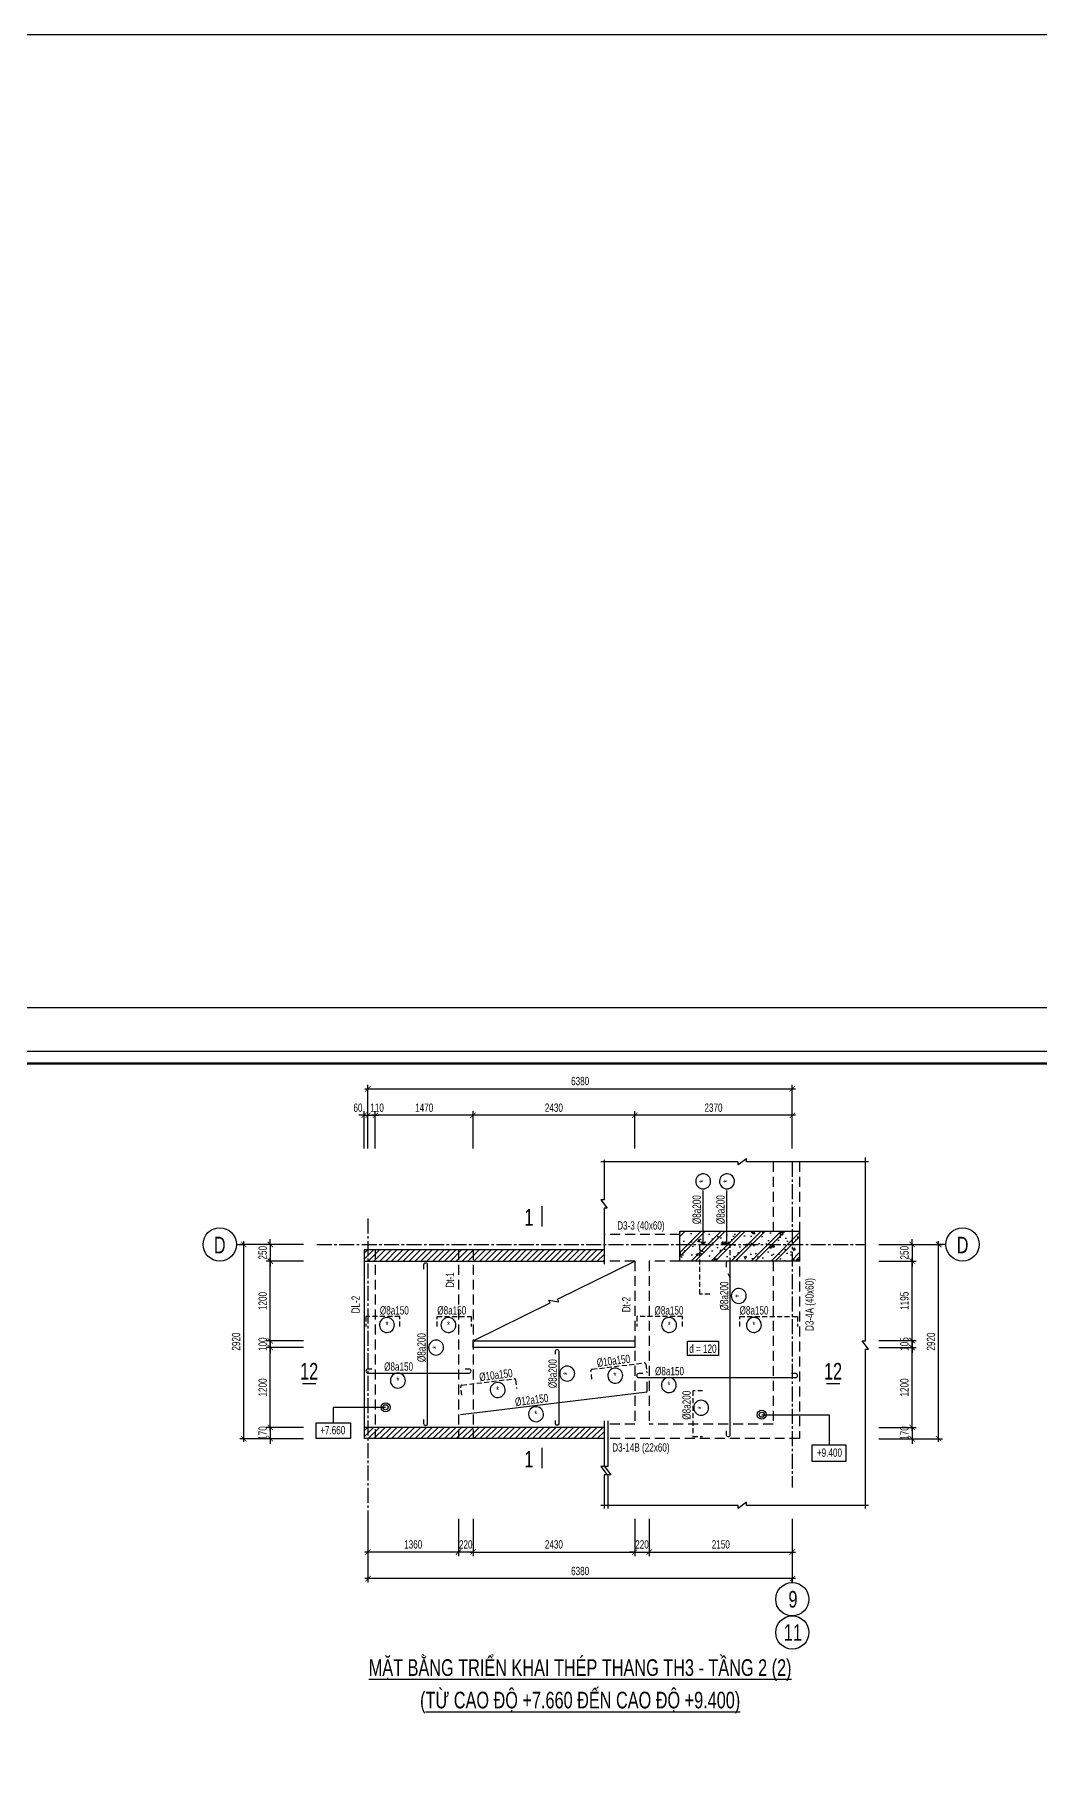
# Model space of a CAD drawing. Header units: millimetres. Extents: x -77370 to 109412, y -14880 to 214694.
# Drawn here: x 14327 to 29435, y 65554 to 91558 of the extents above; entities that cross this region are included whole.
import ezdxf
from ezdxf.enums import TextEntityAlignment as Align

# ---------------------------------------------------------------- set-up
doc = ezdxf.new("R2010")
doc.units = ezdxf.units.MM
doc.header["$LTSCALE"] = 300
doc.header["$MEASUREMENT"] = 0
doc.header["$PDMODE"] = 66
doc.linetypes.add('CENTER2', pattern=[1.125, 0.75, -0.125, 0.125, -0.125])
doc.linetypes.add('HIDDEN', pattern=[0.375, 0.25, -0.125])
doc.layers.get('0').update_dxf_attribs({"linetype": 'CONTINUOUS'})
doc.layers.get('DEFPOINTS').update_dxf_attribs({"linetype": 'CONTINUOUS'})
for name, color, linetype in [('CDC-KHUNGTEN', 7, 'CONTINUOUS'), ('CDC.01.AXIS', 160, 'CENTER2'), ('CDC.02.DIM', 1, 'CONTINUOUS'), ('CDC.03.BORDER', 3, 'CONTINUOUS'), ('CDC.04.HIDDEN', 8, 'HIDDEN'), ('CDC.06.TEXT', 2, 'CONTINUOUS'), ('CDC.09.COLUMN', 4, 'CONTINUOUS'), ('CDC.10.HATCH', 251, 'CONTINUOUS'), ('CDC.11.NOTE', 8, 'CONTINUOUS'), ('CDC.14.STEELNUM', 2, 'CONTINUOUS'), ('KCS_STEEL BOTTOM', 4, 'CONTINUOUS'), ('KCS_STEEL TOP', 4, 'HIDDEN'), ('TEXTCOL_SHAPE', 6, 'CONTINUOUS')]:
    doc.layers.add(name, color=color, linetype=linetype)
doc.styles.add('KCS_SMTEXT', font='arial.ttf', dxfattribs={"width": 0.7})
doc.styles.add('SMTEXT', font='arial.ttf', dxfattribs={"width": 0.7})
doc.dimstyles.new('KCS_DIM50', dxfattribs={"dimscale": 2, "dimtxt": 62.5, "dimasz": 40, "dimexe": 30, "dimexo": 0, "dimgap": 25, "dimtad": 1, "dimdec": 0, "dimzin": 13, "dimdsep": 46, "dimtxsty": 'KCS_SMTEXT', "dimblk": 'ARCHTICK', "dimcen": 0, "dimdle": 25, "dimclrd": 1, "dimclre": 1, "dimclrt": 2, "dimadec": 0, "dimazin": 0, "dimtfac": 1, "dimtdec": 0, "dimtix": 1, "dimtmove": 2, "dimatfit": 3, "dimfxl": 1, "dimtolj": 1, "dimtzin": 13, "dimarcsym": 0})

# ---------------------------------------------------------------- blocks, each defined once
blk = doc.blocks.new('_ArchTick')
at = {"color": 0, "linetype": 'ByBlock', "const_width": 0.15}
blk.add_lwpolyline([(-0.5, -0.5), (0.5, 0.5)], dxfattribs=at)
blk = doc.blocks.new('*D21')
at = {"layer": 'CDC.02.DIM', "color": 1, "lineweight": -2, "transparency": 16777216}
for p, q in [((19340, 69247), (19340, 68287)), ((25720, 69247), (25720, 68287)), ((25770, 68347), (19290, 68347))]:
    blk.add_line(p, q, dxfattribs=at)
at = {"layer": 'DEFPOINTS', "color": 0, "transparency": 16777216}
for p in [(19340, 69247), (25720, 69247), (19340, 68347)]:
    blk.add_point(p, dxfattribs=at)
at = {"layer": 'CDC.02.DIM', "color": 1, "lineweight": -2, "transparency": 16777216, "xscale": 80, "yscale": 80, "zscale": 80, "rotation": 180}
blk.add_blockref('_ArchTick', (19340, 68347), dxfattribs=at)
at = {"layer": 'CDC.02.DIM', "color": 1, "lineweight": -2, "transparency": 16777216, "xscale": 80, "yscale": 80, "zscale": 80}
blk.add_blockref('_ArchTick', (25720, 68347), dxfattribs=at)
at = {"layer": 'CDC.02.DIM', "color": 2, "transparency": 16777216, "insert": (22530, 68461), "char_height": 125, "attachment_point": 5, "style": 'KCS_SMTEXT'}
blk.add_mtext('\\A1;6380', dxfattribs=at)
blk = doc.blocks.new('*D22')
at = {"layer": 'CDC.02.DIM', "color": 1, "lineweight": -2, "transparency": 16777216}
for p, q in [((20920, 69247), (20920, 68687)), ((23350, 69247), (23350, 68687)), ((20870, 68747), (23400, 68747))]:
    blk.add_line(p, q, dxfattribs=at)
at = {"layer": 'DEFPOINTS', "color": 0, "transparency": 16777216}
for p in [(20920, 69247), (23350, 69247), (23350, 68747)]:
    blk.add_point(p, dxfattribs=at)
at = {"layer": 'CDC.02.DIM', "color": 1, "lineweight": -2, "transparency": 16777216, "xscale": 80, "yscale": 80, "zscale": 80, "rotation": 180}
blk.add_blockref('_ArchTick', (20920, 68747), dxfattribs=at)
at = {"layer": 'CDC.02.DIM', "color": 1, "lineweight": -2, "transparency": 16777216, "xscale": 80, "yscale": 80, "zscale": 80}
blk.add_blockref('_ArchTick', (23350, 68747), dxfattribs=at)
at = {"layer": 'CDC.02.DIM', "color": 2, "transparency": 16777216, "insert": (22135, 68861), "char_height": 125, "attachment_point": 5, "style": 'KCS_SMTEXT'}
blk.add_mtext('\\A1;2430', dxfattribs=at)
blk = doc.blocks.new('*D23')
at = {"layer": 'CDC.02.DIM', "color": 1, "lineweight": -2, "transparency": 16777216}
for p, q in [((18371, 73371), (17411, 73371)), ((17471, 70401), (17471, 73421)), ((18371, 70451), (17411, 70451))]:
    blk.add_line(p, q, dxfattribs=at)
at = {"layer": 'DEFPOINTS', "color": 0, "transparency": 16777216}
for p in [(17471, 73371), (18371, 73371), (18371, 70451)]:
    blk.add_point(p, dxfattribs=at)
at = {"layer": 'CDC.02.DIM', "color": 1, "lineweight": -2, "transparency": 16777216, "xscale": 80, "yscale": 80, "zscale": 80}
for p, rotation in [((17471, 73371), 90), ((17471, 70451), 270)]:
    blk.add_blockref('_ArchTick', p, dxfattribs=dict(at, rotation=rotation))
at = {"layer": 'CDC.02.DIM', "color": 2, "transparency": 16777216, "insert": (17357, 71911), "char_height": 125, "attachment_point": 5, "rotation": 90, "style": 'KCS_SMTEXT'}
blk.add_mtext('\\A1;2920', dxfattribs=at)
blk = doc.blocks.new('*D24')
at = {"layer": 'CDC.02.DIM', "color": 1, "lineweight": -2, "transparency": 16777216}
for p, q in [((18371, 70621), (17811, 70621)), ((17871, 70621), (17871, 70701)), ((17871, 70621), (17871, 70451)), ((18371, 70451), (17811, 70451)), ((17871, 70451), (17871, 70371))]:
    blk.add_line(p, q, dxfattribs=at)
at = {"layer": 'DEFPOINTS', "color": 0, "transparency": 16777216}
for p in [(18371, 70621), (17871, 70451), (18371, 70451)]:
    blk.add_point(p, dxfattribs=at)
at = {"layer": 'CDC.02.DIM', "color": 1, "lineweight": -2, "transparency": 16777216, "xscale": 80, "yscale": 80, "zscale": 80}
for p, rotation in [((17871, 70621), 270), ((17871, 70451), 90)]:
    blk.add_blockref('_ArchTick', p, dxfattribs=dict(at, rotation=rotation))
at = {"layer": 'CDC.02.DIM', "color": 2, "transparency": 16777216, "insert": (17757, 70536), "char_height": 125, "attachment_point": 5, "rotation": 90, "style": 'KCS_SMTEXT'}
blk.add_mtext('\\A1;170', dxfattribs=at)
blk = doc.blocks.new('*D25')
at = {"layer": 'CDC.02.DIM', "color": 1, "lineweight": -2, "transparency": 16777216}
for p, q in [((18371, 73121), (17811, 73121)), ((17871, 71871), (17871, 73171)), ((18371, 71921), (17811, 71921))]:
    blk.add_line(p, q, dxfattribs=at)
at = {"layer": 'DEFPOINTS', "color": 0, "transparency": 16777216}
for p in [(17871, 73121), (18371, 73121), (18371, 71921)]:
    blk.add_point(p, dxfattribs=at)
at = {"layer": 'CDC.02.DIM', "color": 1, "lineweight": -2, "transparency": 16777216, "xscale": 80, "yscale": 80, "zscale": 80}
for p, rotation in [((17871, 73121), 90), ((17871, 71921), 270)]:
    blk.add_blockref('_ArchTick', p, dxfattribs=dict(at, rotation=rotation))
at = {"layer": 'CDC.02.DIM', "color": 2, "transparency": 16777216, "insert": (17757, 72521), "char_height": 125, "attachment_point": 5, "rotation": 90, "style": 'KCS_SMTEXT'}
blk.add_mtext('\\A1;1200', dxfattribs=at)
blk = doc.blocks.new('*D26')
at = {"layer": 'CDC.02.DIM', "color": 1, "lineweight": -2, "transparency": 16777216}
for p, q in [((18371, 73371), (17811, 73371)), ((17871, 73371), (17871, 73451)), ((17871, 73371), (17871, 73121)), ((18371, 73121), (17811, 73121)), ((17871, 73121), (17871, 73041))]:
    blk.add_line(p, q, dxfattribs=at)
at = {"layer": 'DEFPOINTS', "color": 0, "transparency": 16777216}
for p in [(18371, 73371), (17871, 73121), (18371, 73121)]:
    blk.add_point(p, dxfattribs=at)
at = {"layer": 'CDC.02.DIM', "color": 1, "lineweight": -2, "transparency": 16777216, "xscale": 80, "yscale": 80, "zscale": 80}
for p, rotation in [((17871, 73371), 270), ((17871, 73121), 90)]:
    blk.add_blockref('_ArchTick', p, dxfattribs=dict(at, rotation=rotation))
at = {"layer": 'CDC.02.DIM', "color": 2, "transparency": 16777216, "insert": (17757, 73246), "char_height": 125, "attachment_point": 5, "rotation": 90, "style": 'KCS_SMTEXT'}
blk.add_mtext('\\A1;250', dxfattribs=at)
blk = doc.blocks.new('*D27')
at = {"layer": 'CDC.02.DIM', "color": 1, "lineweight": -2, "transparency": 16777216}
for p, q in [((18371, 71921), (17811, 71921)), ((18371, 71821), (17811, 71821)), ((17871, 71921), (17871, 72001)), ((17871, 71921), (17871, 71821)), ((17871, 71821), (17871, 71741))]:
    blk.add_line(p, q, dxfattribs=at)
at = {"layer": 'DEFPOINTS', "color": 0, "transparency": 16777216}
for p in [(17871, 71821), (18371, 71921), (18371, 71821)]:
    blk.add_point(p, dxfattribs=at)
at = {"layer": 'CDC.02.DIM', "color": 1, "lineweight": -2, "transparency": 16777216, "xscale": 80, "yscale": 80, "zscale": 80}
for p, rotation in [((17871, 71921), 270), ((17871, 71821), 90)]:
    blk.add_blockref('_ArchTick', p, dxfattribs=dict(at, rotation=rotation))
at = {"layer": 'CDC.02.DIM', "color": 2, "transparency": 16777216, "insert": (17757, 71871), "char_height": 125, "attachment_point": 5, "rotation": 90, "style": 'KCS_SMTEXT'}
blk.add_mtext('\\A1;100', dxfattribs=at)
blk = doc.blocks.new('*D28')
at = {"layer": 'CDC.02.DIM', "color": 1, "lineweight": -2, "transparency": 16777216}
for p, q in [((18371, 71821), (17811, 71821)), ((17871, 70571), (17871, 71871)), ((18371, 70621), (17811, 70621))]:
    blk.add_line(p, q, dxfattribs=at)
at = {"layer": 'DEFPOINTS', "color": 0, "transparency": 16777216}
for p in [(17871, 71821), (18371, 71821), (18371, 70621)]:
    blk.add_point(p, dxfattribs=at)
at = {"layer": 'CDC.02.DIM', "color": 1, "lineweight": -2, "transparency": 16777216, "xscale": 80, "yscale": 80, "zscale": 80}
for p, rotation in [((17871, 71821), 90), ((17871, 70621), 270)]:
    blk.add_blockref('_ArchTick', p, dxfattribs=dict(at, rotation=rotation))
at = {"layer": 'CDC.02.DIM', "color": 2, "transparency": 16777216, "insert": (17757, 71221), "char_height": 125, "attachment_point": 5, "rotation": 90, "style": 'KCS_SMTEXT'}
blk.add_mtext('\\A1;1200', dxfattribs=at)
blk = doc.blocks.new('*D29')
at = {"layer": 'CDC.02.DIM', "color": 1, "lineweight": -2, "transparency": 16777216}
for p, q in [((23570, 69247), (23570, 68687)), ((25720, 69247), (25720, 68687)), ((23520, 68747), (25770, 68747))]:
    blk.add_line(p, q, dxfattribs=at)
at = {"layer": 'DEFPOINTS', "color": 0, "transparency": 16777216}
for p in [(23570, 69247), (25720, 69247), (25720, 68747)]:
    blk.add_point(p, dxfattribs=at)
at = {"layer": 'CDC.02.DIM', "color": 1, "lineweight": -2, "transparency": 16777216, "xscale": 80, "yscale": 80, "zscale": 80, "rotation": 180}
blk.add_blockref('_ArchTick', (23570, 68747), dxfattribs=at)
at = {"layer": 'CDC.02.DIM', "color": 1, "lineweight": -2, "transparency": 16777216, "xscale": 80, "yscale": 80, "zscale": 80}
blk.add_blockref('_ArchTick', (25720, 68747), dxfattribs=at)
at = {"layer": 'CDC.02.DIM', "color": 2, "transparency": 16777216, "insert": (24645, 68861), "char_height": 125, "attachment_point": 5, "style": 'KCS_SMTEXT'}
blk.add_mtext('\\A1;2150', dxfattribs=at)
blk = doc.blocks.new('*D30')
at = {"layer": 'CDC.02.DIM', "color": 1, "lineweight": -2, "transparency": 16777216}
for p, q in [((19340, 69247), (19340, 68687)), ((20700, 69247), (20700, 68687)), ((20750, 68747), (19290, 68747))]:
    blk.add_line(p, q, dxfattribs=at)
at = {"layer": 'DEFPOINTS', "color": 0, "transparency": 16777216}
for p in [(19340, 69247), (20700, 69247), (19340, 68747)]:
    blk.add_point(p, dxfattribs=at)
at = {"layer": 'CDC.02.DIM', "color": 1, "lineweight": -2, "transparency": 16777216, "xscale": 80, "yscale": 80, "zscale": 80, "rotation": 180}
blk.add_blockref('_ArchTick', (19340, 68747), dxfattribs=at)
at = {"layer": 'CDC.02.DIM', "color": 1, "lineweight": -2, "transparency": 16777216, "xscale": 80, "yscale": 80, "zscale": 80}
blk.add_blockref('_ArchTick', (20700, 68747), dxfattribs=at)
at = {"layer": 'CDC.02.DIM', "color": 2, "transparency": 16777216, "insert": (20020, 68861), "char_height": 125, "attachment_point": 5, "style": 'KCS_SMTEXT'}
blk.add_mtext('\\A1;1360', dxfattribs=at)
blk = doc.blocks.new('*D31')
at = {"layer": 'CDC.02.DIM', "color": 1, "lineweight": -2, "transparency": 16777216}
for p, q in [((25770, 75312), (23300, 75312)), ((23350, 74812), (23350, 75372)), ((25720, 74812), (25720, 75372))]:
    blk.add_line(p, q, dxfattribs=at)
at = {"layer": 'DEFPOINTS', "color": 0, "transparency": 16777216}
for p in [(23350, 75312), (23350, 74812), (25720, 74812)]:
    blk.add_point(p, dxfattribs=at)
at = {"layer": 'CDC.02.DIM', "color": 1, "lineweight": -2, "transparency": 16777216, "xscale": 80, "yscale": 80, "zscale": 80, "rotation": 180}
blk.add_blockref('_ArchTick', (23350, 75312), dxfattribs=at)
at = {"layer": 'CDC.02.DIM', "color": 1, "lineweight": -2, "transparency": 16777216, "xscale": 80, "yscale": 80, "zscale": 80}
blk.add_blockref('_ArchTick', (25720, 75312), dxfattribs=at)
at = {"layer": 'CDC.02.DIM', "color": 2, "transparency": 16777216, "insert": (24535, 75426), "char_height": 125, "attachment_point": 5, "style": 'KCS_SMTEXT'}
blk.add_mtext('\\A1;2370', dxfattribs=at)
blk = doc.blocks.new('*D32')
at = {"layer": 'CDC.02.DIM', "color": 1, "lineweight": -2, "transparency": 16777216}
for p, q in [((19290, 75712), (25770, 75712)), ((19340, 75212), (19340, 75772)), ((25720, 75212), (25720, 75772))]:
    blk.add_line(p, q, dxfattribs=at)
at = {"layer": 'DEFPOINTS', "color": 0, "transparency": 16777216}
for p in [(25720, 75712), (19340, 75212), (25720, 75212)]:
    blk.add_point(p, dxfattribs=at)
at = {"layer": 'CDC.02.DIM', "color": 1, "lineweight": -2, "transparency": 16777216, "xscale": 80, "yscale": 80, "zscale": 80, "rotation": 180}
blk.add_blockref('_ArchTick', (19340, 75712), dxfattribs=at)
at = {"layer": 'CDC.02.DIM', "color": 1, "lineweight": -2, "transparency": 16777216, "xscale": 80, "yscale": 80, "zscale": 80}
blk.add_blockref('_ArchTick', (25720, 75712), dxfattribs=at)
at = {"layer": 'CDC.02.DIM', "color": 2, "transparency": 16777216, "insert": (22530, 75826), "char_height": 125, "attachment_point": 5, "style": 'KCS_SMTEXT'}
blk.add_mtext('\\A1;6380', dxfattribs=at)
blk = doc.blocks.new('*D33')
at = {"layer": 'CDC.02.DIM', "color": 1, "lineweight": -2, "transparency": 16777216}
for p, q in [((23400, 75312), (20870, 75312)), ((20920, 74812), (20920, 75372)), ((23350, 74812), (23350, 75372))]:
    blk.add_line(p, q, dxfattribs=at)
at = {"layer": 'DEFPOINTS', "color": 0, "transparency": 16777216}
for p in [(20920, 75312), (20920, 74812), (23350, 74812)]:
    blk.add_point(p, dxfattribs=at)
at = {"layer": 'CDC.02.DIM', "color": 1, "lineweight": -2, "transparency": 16777216, "xscale": 80, "yscale": 80, "zscale": 80, "rotation": 180}
blk.add_blockref('_ArchTick', (20920, 75312), dxfattribs=at)
at = {"layer": 'CDC.02.DIM', "color": 1, "lineweight": -2, "transparency": 16777216, "xscale": 80, "yscale": 80, "zscale": 80}
blk.add_blockref('_ArchTick', (23350, 75312), dxfattribs=at)
at = {"layer": 'CDC.02.DIM', "color": 2, "transparency": 16777216, "insert": (22135, 75426), "char_height": 125, "attachment_point": 5, "style": 'KCS_SMTEXT'}
blk.add_mtext('\\A1;2430', dxfattribs=at)
blk = doc.blocks.new('*D34')
at = {"layer": 'CDC.02.DIM', "color": 1, "lineweight": -2, "transparency": 16777216}
for p, q in [((20970, 75312), (19400, 75312)), ((19450, 74812), (19450, 75372)), ((20920, 74812), (20920, 75372))]:
    blk.add_line(p, q, dxfattribs=at)
at = {"layer": 'DEFPOINTS', "color": 0, "transparency": 16777216}
for p in [(19450, 75312), (19450, 74812), (20920, 74812)]:
    blk.add_point(p, dxfattribs=at)
at = {"layer": 'CDC.02.DIM', "color": 1, "lineweight": -2, "transparency": 16777216, "xscale": 80, "yscale": 80, "zscale": 80, "rotation": 180}
blk.add_blockref('_ArchTick', (19450, 75312), dxfattribs=at)
at = {"layer": 'CDC.02.DIM', "color": 1, "lineweight": -2, "transparency": 16777216, "xscale": 80, "yscale": 80, "zscale": 80}
blk.add_blockref('_ArchTick', (20920, 75312), dxfattribs=at)
at = {"layer": 'CDC.02.DIM', "color": 2, "transparency": 16777216, "insert": (20185, 75426), "char_height": 125, "attachment_point": 5, "style": 'KCS_SMTEXT'}
blk.add_mtext('\\A1;1470', dxfattribs=at)
blk = doc.blocks.new('*D35')
at = {"layer": 'CDC.02.DIM', "color": 1, "lineweight": -2, "transparency": 16777216}
for p, q in [((19280, 75312), (19200, 75312)), ((19280, 74812), (19280, 75372)), ((19280, 75312), (19340, 75312)), ((19340, 74812), (19340, 75372)), ((19340, 75312), (19420, 75312))]:
    blk.add_line(p, q, dxfattribs=at)
at = {"layer": 'DEFPOINTS', "color": 0, "transparency": 16777216}
for p in [(19340, 75312), (19280, 74812), (19340, 74812)]:
    blk.add_point(p, dxfattribs=at)
at = {"layer": 'CDC.02.DIM', "color": 1, "lineweight": -2, "transparency": 16777216, "xscale": 80, "yscale": 80, "zscale": 80}
blk.add_blockref('_ArchTick', (19280, 75312), dxfattribs=at)
at = {"layer": 'CDC.02.DIM', "color": 1, "lineweight": -2, "transparency": 16777216, "xscale": 80, "yscale": 80, "zscale": 80, "rotation": 180}
blk.add_blockref('_ArchTick', (19340, 75312), dxfattribs=at)
at = {"layer": 'CDC.02.DIM', "color": 2, "transparency": 16777216, "insert": (19189, 75426), "char_height": 125, "attachment_point": 5, "style": 'KCS_SMTEXT'}
blk.add_mtext('\\A1;60', dxfattribs=at)
blk = doc.blocks.new('*D36')
at = {"layer": 'CDC.02.DIM', "color": 1, "lineweight": -2, "transparency": 16777216}
for p, q in [((19290, 75312), (19500, 75312)), ((19340, 74812), (19340, 75372)), ((19450, 74812), (19450, 75372))]:
    blk.add_line(p, q, dxfattribs=at)
at = {"layer": 'DEFPOINTS', "color": 0, "transparency": 16777216}
for p in [(19450, 75312), (19340, 74812), (19450, 74812)]:
    blk.add_point(p, dxfattribs=at)
at = {"layer": 'CDC.02.DIM', "color": 1, "lineweight": -2, "transparency": 16777216, "xscale": 80, "yscale": 80, "zscale": 80, "rotation": 180}
blk.add_blockref('_ArchTick', (19340, 75312), dxfattribs=at)
at = {"layer": 'CDC.02.DIM', "color": 1, "lineweight": -2, "transparency": 16777216, "xscale": 80, "yscale": 80, "zscale": 80}
blk.add_blockref('_ArchTick', (19450, 75312), dxfattribs=at)
at = {"layer": 'CDC.02.DIM', "color": 2, "transparency": 16777216, "insert": (19477, 75426), "char_height": 125, "attachment_point": 5, "style": 'KCS_SMTEXT'}
blk.add_mtext('\\A1;110', dxfattribs=at)
blk = doc.blocks.new('*D37')
at = {"layer": 'CDC.02.DIM', "color": 1, "lineweight": -2, "transparency": 16777216}
for p, q in [((23350, 69247), (23350, 68687)), ((23570, 69247), (23570, 68687)), ((23350, 68747), (23270, 68747)), ((23350, 68747), (23570, 68747)), ((23570, 68747), (23650, 68747))]:
    blk.add_line(p, q, dxfattribs=at)
at = {"layer": 'DEFPOINTS', "color": 0, "transparency": 16777216}
for p in [(23350, 69247), (23570, 69247), (23570, 68747)]:
    blk.add_point(p, dxfattribs=at)
at = {"layer": 'CDC.02.DIM', "color": 1, "lineweight": -2, "transparency": 16777216, "xscale": 80, "yscale": 80, "zscale": 80}
blk.add_blockref('_ArchTick', (23350, 68747), dxfattribs=at)
at = {"layer": 'CDC.02.DIM', "color": 1, "lineweight": -2, "transparency": 16777216, "xscale": 80, "yscale": 80, "zscale": 80, "rotation": 180}
blk.add_blockref('_ArchTick', (23570, 68747), dxfattribs=at)
at = {"layer": 'CDC.02.DIM', "color": 2, "transparency": 16777216, "insert": (23460, 68861), "char_height": 125, "attachment_point": 5, "style": 'KCS_SMTEXT'}
blk.add_mtext('\\A1;220', dxfattribs=at)
blk = doc.blocks.new('*D38')
at = {"layer": 'CDC.02.DIM', "color": 1, "lineweight": -2, "transparency": 16777216}
for p, q in [((20700, 69247), (20700, 68687)), ((20920, 69247), (20920, 68687)), ((20700, 68747), (20620, 68747)), ((20920, 68747), (20700, 68747)), ((20920, 68747), (21000, 68747))]:
    blk.add_line(p, q, dxfattribs=at)
at = {"layer": 'DEFPOINTS', "color": 0, "transparency": 16777216}
for p in [(20700, 69247), (20920, 69247), (20700, 68747)]:
    blk.add_point(p, dxfattribs=at)
at = {"layer": 'CDC.02.DIM', "color": 1, "lineweight": -2, "transparency": 16777216, "xscale": 80, "yscale": 80, "zscale": 80}
blk.add_blockref('_ArchTick', (20700, 68747), dxfattribs=at)
at = {"layer": 'CDC.02.DIM', "color": 1, "lineweight": -2, "transparency": 16777216, "xscale": 80, "yscale": 80, "zscale": 80, "rotation": 180}
blk.add_blockref('_ArchTick', (20920, 68747), dxfattribs=at)
at = {"layer": 'CDC.02.DIM', "color": 2, "transparency": 16777216, "insert": (20810, 68861), "char_height": 125, "attachment_point": 5, "style": 'KCS_SMTEXT'}
blk.add_mtext('\\A1;220', dxfattribs=at)
blk = doc.blocks.new('*D150')
at = {"layer": 'CDC.02.DIM', "color": 1, "lineweight": -2, "transparency": 16777216}
for p, q in [((27020, 73121), (27580, 73121)), ((27520, 71876), (27520, 73171)), ((27020, 71926), (27580, 71926))]:
    blk.add_line(p, q, dxfattribs=at)
at = {"layer": 'DEFPOINTS', "color": 0, "transparency": 16777216}
for p in [(27020, 73121), (27520, 73121), (27020, 71926)]:
    blk.add_point(p, dxfattribs=at)
at = {"layer": 'CDC.02.DIM', "color": 1, "lineweight": -2, "transparency": 16777216, "xscale": 80, "yscale": 80, "zscale": 80}
for p, rotation in [((27520, 73121), 90), ((27520, 71926), 270)]:
    blk.add_blockref('_ArchTick', p, dxfattribs=dict(at, rotation=rotation))
at = {"layer": 'CDC.02.DIM', "color": 2, "transparency": 16777216, "insert": (27406, 72524), "char_height": 125, "attachment_point": 5, "rotation": 90, "style": 'KCS_SMTEXT'}
blk.add_mtext('\\A1;1195', dxfattribs=at)
blk = doc.blocks.new('*D151')
at = {"layer": 'CDC.02.DIM', "color": 1, "lineweight": -2, "transparency": 16777216}
for p, q in [((27020, 71926), (27580, 71926)), ((27020, 71821), (27580, 71821)), ((27520, 71926), (27520, 72006)), ((27520, 71926), (27520, 71821)), ((27520, 71821), (27520, 71741))]:
    blk.add_line(p, q, dxfattribs=at)
at = {"layer": 'DEFPOINTS', "color": 0, "transparency": 16777216}
for p in [(27020, 71926), (27020, 71821), (27520, 71821)]:
    blk.add_point(p, dxfattribs=at)
at = {"layer": 'CDC.02.DIM', "color": 1, "lineweight": -2, "transparency": 16777216, "xscale": 80, "yscale": 80, "zscale": 80}
for p, rotation in [((27520, 71926), 270), ((27520, 71821), 90)]:
    blk.add_blockref('_ArchTick', p, dxfattribs=dict(at, rotation=rotation))
at = {"layer": 'CDC.02.DIM', "color": 2, "transparency": 16777216, "insert": (27406, 71874), "char_height": 125, "attachment_point": 5, "rotation": 90, "style": 'KCS_SMTEXT'}
blk.add_mtext('\\A1;105', dxfattribs=at)
blk = doc.blocks.new('*D152')
at = {"layer": 'CDC.02.DIM', "color": 1, "lineweight": -2, "transparency": 16777216}
for p, q in [((27020, 71821), (27580, 71821)), ((27520, 70571), (27520, 71871)), ((27020, 70621), (27580, 70621))]:
    blk.add_line(p, q, dxfattribs=at)
at = {"layer": 'DEFPOINTS', "color": 0, "transparency": 16777216}
for p in [(27020, 71821), (27520, 71821), (27020, 70621)]:
    blk.add_point(p, dxfattribs=at)
at = {"layer": 'CDC.02.DIM', "color": 1, "lineweight": -2, "transparency": 16777216, "xscale": 80, "yscale": 80, "zscale": 80}
for p, rotation in [((27520, 71821), 90), ((27520, 70621), 270)]:
    blk.add_blockref('_ArchTick', p, dxfattribs=dict(at, rotation=rotation))
at = {"layer": 'CDC.02.DIM', "color": 2, "transparency": 16777216, "insert": (27406, 71221), "char_height": 125, "attachment_point": 5, "rotation": 90, "style": 'KCS_SMTEXT'}
blk.add_mtext('\\A1;1200', dxfattribs=at)
blk = doc.blocks.new('*D153')
at = {"layer": 'CDC.02.DIM', "color": 1, "lineweight": -2, "transparency": 16777216}
for p, q in [((27420, 73371), (27980, 73371)), ((27920, 70401), (27920, 73421)), ((27420, 70451), (27980, 70451))]:
    blk.add_line(p, q, dxfattribs=at)
at = {"layer": 'DEFPOINTS', "color": 0, "transparency": 16777216}
for p in [(27420, 73371), (27920, 73371), (27420, 70451)]:
    blk.add_point(p, dxfattribs=at)
at = {"layer": 'CDC.02.DIM', "color": 1, "lineweight": -2, "transparency": 16777216, "xscale": 80, "yscale": 80, "zscale": 80}
for p, rotation in [((27920, 73371), 90), ((27920, 70451), 270)]:
    blk.add_blockref('_ArchTick', p, dxfattribs=dict(at, rotation=rotation))
at = {"layer": 'CDC.02.DIM', "color": 2, "transparency": 16777216, "insert": (27806, 71911), "char_height": 125, "attachment_point": 5, "rotation": 90, "style": 'KCS_SMTEXT'}
blk.add_mtext('\\A1;2920', dxfattribs=at)
blk = doc.blocks.new('*D154')
at = {"layer": 'CDC.02.DIM', "color": 1, "lineweight": -2, "transparency": 16777216}
for p, q in [((27020, 73371), (27580, 73371)), ((27520, 73371), (27520, 73451)), ((27520, 73371), (27520, 73121)), ((27020, 73121), (27580, 73121)), ((27520, 73121), (27520, 73041))]:
    blk.add_line(p, q, dxfattribs=at)
at = {"layer": 'DEFPOINTS', "color": 0, "transparency": 16777216}
for p in [(27020, 73371), (27020, 73121), (27520, 73121)]:
    blk.add_point(p, dxfattribs=at)
at = {"layer": 'CDC.02.DIM', "color": 1, "lineweight": -2, "transparency": 16777216, "xscale": 80, "yscale": 80, "zscale": 80}
for p, rotation in [((27520, 73371), 270), ((27520, 73121), 90)]:
    blk.add_blockref('_ArchTick', p, dxfattribs=dict(at, rotation=rotation))
at = {"layer": 'CDC.02.DIM', "color": 2, "transparency": 16777216, "insert": (27406, 73246), "char_height": 125, "attachment_point": 5, "rotation": 90, "style": 'KCS_SMTEXT'}
blk.add_mtext('\\A1;250', dxfattribs=at)
blk = doc.blocks.new('*D155')
at = {"layer": 'CDC.02.DIM', "color": 1, "lineweight": -2, "transparency": 16777216}
for p, q in [((27020, 70621), (27580, 70621)), ((27520, 70621), (27520, 70701)), ((27520, 70621), (27520, 70451)), ((27020, 70451), (27580, 70451)), ((27520, 70451), (27520, 70371))]:
    blk.add_line(p, q, dxfattribs=at)
at = {"layer": 'DEFPOINTS', "color": 0, "transparency": 16777216}
for p in [(27020, 70621), (27020, 70451), (27520, 70451)]:
    blk.add_point(p, dxfattribs=at)
at = {"layer": 'CDC.02.DIM', "color": 1, "lineweight": -2, "transparency": 16777216, "xscale": 80, "yscale": 80, "zscale": 80}
for p, rotation in [((27520, 70621), 270), ((27520, 70451), 90)]:
    blk.add_blockref('_ArchTick', p, dxfattribs=dict(at, rotation=rotation))
at = {"layer": 'CDC.02.DIM', "color": 2, "transparency": 16777216, "insert": (27406, 70536), "char_height": 125, "attachment_point": 5, "rotation": 90, "style": 'KCS_SMTEXT'}
blk.add_mtext('\\A1;170', dxfattribs=at)
blk = doc.blocks.new('Khung tên chuẩn')
at = {"layer": 'CDC-KHUNGTEN', "color": 8}
blk.add_lwpolyline([(75096, 1100), (83000, 1100), (83000, 58300), (3000, 58300), (3000, 1100), (75096, 1100)], dxfattribs=at)
at = {"layer": 'CDC-KHUNGTEN', "color": 255, "lineweight": 60}
blk.add_lwpolyline([(74900, 1400), (74900, 58000), (3300, 58000), (3300, 1400), (74900, 1400)], close=True, dxfattribs=at)
at = {"layer": 'DEFPOINTS', "color": 1, "ltscale": 0.2}
blk.add_lwpolyline([(0, 0), (0, 59400), (84100, 59400), (84100, 0), (0, 0)], close=True, dxfattribs=at)

msp = doc.modelspace()

# ---------------------------------------------------------------- hatches: boundary and pattern name
at = {"layer": 'CDC.10.HATCH'}
h = msp.add_hatch(dxfattribs=at)
h.set_pattern_fill('BT-01', color=256, scale=50, style=0, pattern_type=2)
h.set_pattern_definition([(50, (-503556.64, -211576.25), (358.63009, -31.37607), [37.5, -412.5]), (355, (-503556.64, -211576.25), (-69.37567, 376.09607), [30, -330]), (100.4514, (-503526.75, -211578.86), (289.2547, 344.71977), [31.8701, -350.57106]), (46.1842, (-503556.64, -211476.25), (533.62052, -82.7595), [56.25, -618.75]), (96.6356, (-503512.17, -211483.14), (467.33135, 487.05894), [47.80514, -525.8565]), (351.1842, (-503556.64, -211476.25), (467.33097, 487.0593), [45, -495]), (21, (-503506.64, -211501.25), (298.45353, -201.30945), [37.5, -412.5]), (326, (-503506.64, -211501.25), (121.65767, 362.57502), [30, -330]), (71.4514, (-503481.77, -211518.02), (420.11131, 161.26525), [31.8701, -350.57106]), (37.5, (-503556.64, -211576.25), (6.079928, 166.446927), [0, -326, 0, -335, 0, -331.25]), (7.5, (-503556.64, -211576.25), (131.53477, 197.205856), [0, -191, 0, -318.5, 0, -126.25]), (327.5, (-503668.14, -211576.25), (266.911218, -11.277436), [0, -125, 0, -390, 0, -517.5]), (317.5, (-503718.14, -211576.25), (291.593085, 50.05249), [0, -162.5, 0, -259, 0, -367.5]), (45, (-503556.64, -211576.25), (-150.26019, 150.26019), []), (45, (-503556.64, -211515), (-150.26019, 150.26019), [])])
h.paths.add_polyline_path([(24030, 73121.2), (25830, 73121.2), (25830, 73571.2), (24030, 73571.2)])
h = msp.add_hatch(dxfattribs=at)
h.set_pattern_fill('ANSI31', color=256, scale=500, style=0)
h.set_pattern_definition([(45, (-2616906.855, 965866.525), (-44.1941738, 44.1941738), [])])
h.paths.add_polyline_path([(19340, 73291.2), (19280.3, 73291.2), (19280.3, 73121.2), (19340, 73121.2)])
h.paths.add_polyline_path([(19450.3, 73291.2), (19340, 73291.2), (19340, 73121.2), (19450.3, 73121.2)])
h.paths.add_polyline_path([(20700, 73291.2), (19450.3, 73291.2), (19450.3, 73121.2), (20700, 73121.2)])
h.paths.add_polyline_path([(20920, 73291.2), (20700, 73291.2), (20700, 73121.2), (20920, 73121.2)])
h.paths.add_polyline_path([(22889.1, 73121.2), (22889.1, 73291.2), (20920, 73291.2), (20920, 73121.2)])
h = msp.add_hatch(dxfattribs=at)
h.set_pattern_fill('ANSI31', color=256, scale=500, style=0)
h.set_pattern_definition([(45, (-2401390.85, 1015282.72), (-44.1941738, 44.1941738), [])])
h.paths.add_polyline_path([(19340, 70621.2), (19280, 70621.2), (19280, 70451.2), (19340, 70451.2)])
h.paths.add_polyline_path([(19450, 70621.2), (19340, 70621.2), (19340, 70451.2), (19450, 70451.2)])
h.paths.add_polyline_path([(19450, 70621.2), (19450, 70451.2), (20700, 70451.2), (20700, 70621.2)])
h.paths.add_polyline_path([(20920, 70621.2), (20700, 70621.2), (20700, 70451.2), (20920, 70451.2)])
h.paths.add_polyline_path([(22889.1, 70621.2), (20920, 70621.2), (20920, 70451.2), (22889.1, 70451.2)])

# ---------------------------------------------------------------- linework, layer by layer
at = {"layer": 'CDC.01.AXIS'}
for p, q in [((25720, 74612, 0), (25720, 69714.5, 0)), ((19340, 73759.6, 0), (19340, 69247.2)), ((18571, 73371.2, 0), (26819.6, 73371.2, 0))]:
    msp.add_line(p, q, dxfattribs=at)
at = {"layer": 'CDC.02.DIM'}
for p, q in [((17360.9, 73371.3, 0), (17470.9, 73371.3, 0)), ((28029.7, 73371.3, 0), (27919.7, 73371.3, 0)), ((25720, 68287.2), (25720, 68342.2))]:
    msp.add_line(p, q, dxfattribs=at)
at = {"layer": 'CDC.02.DIM', "elevation": 0}
for points in [[(19602.3, 70922), (18817.3, 70922), (18817.3, 70688.7)], [(25262.6, 70810.1), (26271.9, 70810.1), (26271.9, 70351.2)]]:
    msp.add_lwpolyline(points, dxfattribs=at)
for points in [[(19075.3, 70451.2), (18559.3, 70451.2), (18559.3, 70688.7), (19075.3, 70688.7)], [(26013.9, 70113.8), (26529.9, 70113.8), (26529.9, 70351.2), (26013.9, 70351.2)]]:
    msp.add_lwpolyline(points, close=True, dxfattribs=at)
at = {"layer": 'CDC.02.DIM'}
for centre, radius in [((17110.9, 73371.3, 0), 250), ((28279.7, 73371.3, 0), 250), ((19604.1, 70922.6, 0), 68), ((25260.8, 70810.7, 0), 68), ((25720, 68037.2), 250), ((25720, 67537.2), 250)]:
    msp.add_circle(centre, radius, dxfattribs=at)
at = {"layer": 'CDC.02.DIM', "color": 3}
for centre in [(19604.1, 70922.6, 0), (25260.8, 70810.7, 0)]:
    msp.add_circle(centre, 38.3, dxfattribs=at)
at = {"layer": 'CDC.03.BORDER'}
for p, q in [((-77370.2, 91558.5), (109411.8, 91558.5)), ((19280, 73291.2, 0), (19280, 70451.2, 0)), ((19280.3, 73121.2, 0), (22889.1, 73121.2, 0)), ((22889.1, 70621.2, 0), (19280, 70621.2, 0)), ((22889.1, 70451.2, 0), (19280, 70451.2, 0))]:
    msp.add_line(p, q, dxfattribs=at)
at = {"layer": 'CDC.03.BORDER', "elevation": 0}
for points in [[(22889.1, 73291.2), (19280.3, 73291.2)], [(20920, 71821.2), (20920, 71921.2), (23350, 71921.2), (23350, 71821.2), (20920, 71821.2)]]:
    msp.add_lwpolyline(points, dxfattribs=at)
at = {"layer": 'CDC.04.HIDDEN', "ltscale": 2}
for p, q in [((25430, 74612, 0), (25430, 73571.2, 0)), ((25830, 74612, 0), (25830, 70451.2, 0)), ((24030, 73521.2, 0), (22899.6, 73521.2, 0)), ((19450, 73291.2, 0), (19450, 70451.2, 0)), ((20700, 73291.2, 0), (20700, 70451.2, 0)), ((20920, 73291.2, 0), (20920, 70451.2, 0)), ((23350, 73121.2, 0), (22889.1, 73121.2, 0)), ((23350, 73121.2, 0), (23350, 70671.2, 0)), ((23570, 73121.2, 0), (23570, 70671.2, 0)), ((24030, 73121.2, 0), (23570, 73121.2, 0)), ((25430, 73121.2, 0), (25430, 70671.2, 0)), ((19450, 71843.6, 0), (19450, 71819.7, 0)), ((23350, 70671.2, 0), (22944.1, 70671.2, 0)), ((25430, 70671.2, 0), (23570, 70671.2, 0)), ((25830, 70451.2, 0), (22944.1, 70451.2, 0))]:
    msp.add_line(p, q, dxfattribs=at)
at = {"layer": 'CDC.06.TEXT', "color": 4, "linetype": 'ByBlock'}
for p, q in [((21952.8, 73948.7), (21952.8, 73641.9)), ((18557.5, 71273.8, 0), (18357.4, 71273.8, 0)), ((26434.7, 71273.8, 0), (26234.6, 71273.8, 0)), ((21952.8, 70314.4), (21952.8, 70007.6))]:
    msp.add_line(p, q, dxfattribs=at)
at = {"layer": 'CDC.09.COLUMN', "elevation": 0}
msp.add_lwpolyline([(25830, 73571.2), (25830, 73121.2), (24030, 73121.2), (24030, 73571.2)], close=True, dxfattribs=at)
at = {"layer": 'CDC.11.NOTE', "color": 1, "elevation": 0}
for points in [[(26866.5, 74612), (25029.6, 74612), (25029.6, 74658.9), (24904.6, 74565.2), (24904.6, 74612), (22842.2, 74612)], [(22889.1, 74642.1), (22889.1, 74041.7), (22842.2, 74041.7), (22936, 73916.7), (22889.1, 73916.7), (22889.1, 73074.3)], [(26819.6, 69400.4), (26819.6, 71798.6), (26866.5, 71798.6), (26772.8, 71923.6), (26819.6, 71923.6), (26819.6, 74677.4)], [(20920, 71921.2), (22079, 72493.5), (22058.2, 72535.6), (22211.8, 72506.9), (22191.1, 72548.9), (23350, 73121.2)], [(22889.1, 70718.1), (22889.1, 70032.4), (22842.2, 70032.4), (22936, 69907.4), (22889.1, 69907.4), (22889.1, 69400.4)], [(22944.1, 70718.1), (22944.1, 70032.4), (22897.2, 70032.4), (22991, 69907.4), (22944.1, 69907.4), (22944.1, 69400.4)]]:
    msp.add_lwpolyline(points, dxfattribs=at)
at = {"layer": 'CDC.11.NOTE', "elevation": 0}
for points in [[(24379.7, 73371.2), (24345.5, 73405.4), (24347.8, 73407.7), (24379.7, 73374.4), (24411.5, 73407.7), (24413.8, 73405.4), (24379.7, 73371.2), (24379.7, 74183.4)], [(24737.6, 73371.2), (24703.4, 73405.4), (24705.7, 73407.7), (24737.6, 73374.4), (24769.4, 73407.7), (24771.7, 73405.4), (24737.6, 73371.2), (24737.6, 74183.4)]]:
    msp.add_lwpolyline(points, dxfattribs=at)
at = {"layer": 'CDC.11.NOTE'}
msp.add_lwpolyline([(24143.2, 71915.7), (24610.2, 71915.7), (24610.2, 71700.7), (24143.2, 71700.7)], close=True, dxfattribs=at)
at = {"layer": 'CDC.11.NOTE', "color": 1}
msp.add_lwpolyline([(26866.5, 69447.2), (25029.6, 69447.2), (25029.6, 69494.1), (24904.6, 69400.4), (24904.6, 69447.2), (22842.2, 69447.2)], dxfattribs=at)
at = {"layer": 'CDC.14.STEELNUM', "color": 8}
for centre, start, end in [((24379.7, 74319.2), 180, 177.70756), ((24737.6, 74319.2, 0), 180, 177.70756), ((24915.1, 72596.1, 0), 180, 177.70756), ((19625.5, 72160), 92.29244, 90), ((20549.1, 72160), 90, 87.70756), ((23867.9, 72160), 92.29244, 90), ((25142.1, 72160), 90, 87.70756), ((20364.1, 71820.5, 0), 180, 177.70756), ((22335.3, 71428.9, 0), 182.29244, 180), ((19790.1, 71325.1), 90, 87.70756), ((21290.5, 71183.6, 0), 16.15115, 13.85871), ((23057.4, 71398.3, 0), 16.15115, 13.85871), ((23863.7, 71257.1), 90, 87.70756), ((24349.6, 70915.1, 0), 182.29244, 180), ((21865.9, 70818.9, 0), 16.15115, 13.85871)]:
    msp.add_arc(centre, 112.5, start, end, dxfattribs=at)
at = {"layer": 'KCS_STEEL BOTTOM', "color": 4, "elevation": 0}
for points in [[(20176.6, 70741.2), (20176.6, 70681.2, 1), (20236.6, 70681.2), (20236.6, 73061.2, 1), (20176.6, 73061.2), (20176.6, 73001.2)], [(24727.6, 70571.2), (24727.6, 70511.2, 1), (24787.6, 70511.2), (24787.6, 73091.2, 1), (24727.6, 73091.2), (24727.6, 73031.2)], [(22159.8, 71719.2), (22159.8, 71767.2, -1), (22207.8, 71767.2), (22207.8, 70675.2, -1), (22159.8, 70675.2), (22159.8, 70723.2)], [(19399.8, 71497.6), (19339.8, 71497.6, 1), (19339.8, 71437.6), (20859.8, 71437.6, 1), (20859.8, 71497.6), (20799.8, 71497.6)], [(23470, 71429.5), (23410, 71429.5, 1), (23410, 71369.5), (25770, 71369.5, 1), (25770, 71429.5), (25710, 71429.5)]]:
    msp.add_lwpolyline(points, format="xyb", dxfattribs=at)
msp.add_lwpolyline([(20730, 70813.7), (23539, 71155.1), (23539, 71305.1)], dxfattribs=at)
at = {"layer": 'KCS_STEEL TOP', "elevation": 0}
for points in [[(24479.7, 72621.2), (24329.7, 72621.2), (24329.7, 73371.2), (24429.7, 73371.2)], [(24752.4, 72932.2), (24787.6, 72871.2), (24787.6, 73371.2), (24687.6, 73371.2)], [(19819.8, 72137.5), (19819.8, 72287.5), (19309.8, 72287.5), (19309.8, 72137.5)], [(20379.8, 72137.5), (20379.8, 72287.5), (20889.8, 72287.5), (20889.8, 72137.5)], [(24070, 72137.5), (24070, 72287.5), (23380, 72287.5), (23380, 72137.5)], [(24930, 72137.5), (24930, 72287.5), (25800, 72287.5), (25800, 72137.5)], [(24372.1, 71171.2), (24222.1, 71171.2), (24222.1, 70481.2), (24372.1, 70481.2)]]:
    msp.add_lwpolyline(points, dxfattribs=at)
at = {"layer": 'KCS_STEEL TOP', "color": 4, "elevation": 0}
for points in [[(22707.8, 71343.1), (22692.1, 71472.1, -0.4142136), (22709.5, 71494.4), (23494, 71589.7, -0.4142136), (23516.3, 71572.3), (23532, 71443.2)], [(20750.6, 71105.2), (20734.9, 71234.3, -0.4142136), (20752.4, 71256.5), (21536.9, 71351.9, -0.4142136), (21559.1, 71334.4), (21574.8, 71205.4)]]:
    msp.add_lwpolyline(points, format="xyb", dxfattribs=at)
at = {"layer": 'TEXTCOL_SHAPE'}
msp.add_lwpolyline([(-77370.2, 91558.5), (108990, 91558.5), (108990, -14880), (-77370.2, -14880)], close=True, dxfattribs=at)

# ---------------------------------------------------------------- block references
at = {"xscale": 0.5999999999985448, "yscale": 0.5999999999985448, "zscale": 0.5999999999985448}
msp.add_blockref('Khung tên chuẩn', (0, 41291), dxfattribs=at)

# ---------------------------------------------------------------- texts
at = {"layer": 'CDC.02.DIM', "color": 4, "style": 'SMTEXT', "width": 0.7}
for s, p in [('D', (17110.9, 73361.8, 0)), ('D', (28279.7, 73361.8, 0)), ('9', (25729.5, 68037.2)), ('11', (25729.5, 67537.2))]:
    msp.add_text(s, height=250, dxfattribs=at).set_placement(p, align=Align.MIDDLE)
at = {"layer": 'CDC.02.DIM', "color": 2, "linetype": 'ByBlock', "style": 'SMTEXT', "width": 0.7}
for s, p in [('+7.660', (18621.1, 70516.4, 0)), ('+9.400', (26089.9, 70178.9, 0))]:
    msp.add_text(s, height=125, dxfattribs=at).set_placement(p)
at = {"layer": 'CDC.06.TEXT', "color": 4, "linetype": 'ByBlock', "style": 'SMTEXT', "width": 0.7}
for s, p in [('1', (21758.4, 73777.3)), ('12', (18455.2, 71467, -31924.4)), ('12', (26332.4, 71467, -31924.4)), ('1', (21758.4, 70142.9))]:
    msp.add_text(s, height=250, dxfattribs=at).set_placement(p, align=Align.MIDDLE)
at = {"layer": 'CDC.06.TEXT', "style": 'SMTEXT', "width": 0.7}
for s, rotation, p in [('%%C8a200', 90, (24282.2, 73894)), ('%%C8a200', 90, (24640.1, 73894, 0)), ('Dt-1', 90, (20573.2, 72836.6)), ('D3-4A (40x60)', 90, (25993.6, 72466.9)), ('DL-2', 90, (19153.2, 72466.9)), ('Dt-2', 90, (23223.2, 72466.9)), ('%%C8a200', 90, (24695.1, 72596.1, 0)), ('%%C8a200', 90, (20144.1, 71820.5, 0)), ('%%C8a200', 90, (22115.3, 71428.9, 0)), ('%%C10a150', 7.55812, (23030, 71623.8, 0)), ('%%C10a150', 7.55812, (21263.1, 71409.1, 0)), ('%%C12a150', 7.55812, (21800.3, 71033.8, 0)), ('%%C8a200', 90, (24129.6, 70954, 0))]:
    msp.add_text(s, height=125, rotation=rotation, dxfattribs=at).set_placement(p, align=Align.MIDDLE)
for s, p in [('D3-3 (40x60)', (23443.2, 73640.9)), ('%%C8a150', (19736.6, 72380)), ('%%C8a150', (20599.7, 72380)), ('%%C8a150', (23865.5, 72380)), ('%%C8a150', (25144.5, 72380)), ('d = 120', (24375.7, 71806)), ('%%C8a150', (19800.1, 71535.1)), ('%%C8a150', (23873.7, 71467)), ('D3-14B (22x60)', (23443.2, 70303.8))]:
    msp.add_text(s, height=125, dxfattribs=at).set_placement(p, align=Align.MIDDLE)
at = {"layer": 'CDC.06.TEXT', "color": 4, "style": 'SMTEXT', "width": 0.7}
for s, p in [('%%UMẶT BẰNG TRIỂN KHAI THÉP THANG TH3 - TẦNG 2 (2)', (22530, 67010)), ('(%%UTỪ CAO ĐỘ +7.660 ĐẾN CAO ĐỘ +9.400)', (22530, 66521.9))]:
    msp.add_text(s, height=250, dxfattribs=at).set_placement(p, align=Align.MIDDLE)
at = {"layer": 'CDC.14.STEELNUM', "style": 'SMTEXT', "width": 0.7}
for rotation, p in [(90, (24379.7, 74319.2)), (90, (24737.6, 74319.2, 0)), (90, (24915.1, 72596.1, 0)), (90, (20364.1, 71820.5, 0)), (90, (22335.3, 71428.9, 0)), (7.55812, (23057.4, 71398.3, 0)), (7.55812, (21290.5, 71183.6, 0)), (7.55812, (21865.9, 70818.9, 0)), (90, (24349.6, 70915.1, 0))]:
    msp.add_text('*', height=112.5, rotation=rotation, dxfattribs=at).set_placement(p, align=Align.MIDDLE)
for p in [(19625.5, 72160), (20549.1, 72160), (23867.9, 72160), (25142.1, 72160), (19790.1, 71325.1), (23863.7, 71257.1)]:
    msp.add_text('*', height=112.5, dxfattribs=at).set_placement(p, align=Align.MIDDLE)

# ---------------------------------------------------------------- dimensions: what is measured, and where the dimension line sits
at = {"layer": 'CDC.02.DIM'}
for base, p1, p2, picture, middle in [((25720, 75712, 0), (19340, 75212, 0), (25720, 75212, 0), '*D32', (22530, 75825.9, 0)), ((23350, 68747.2), (20920, 69247.2), (23350, 69247.2), '*D22', (22135, 68861.1)), ((23570, 68747.2), (23350, 69247.2), (23570, 69247.2), '*D37', (23460, 68861.1)), ((25720, 68747.2), (23570, 69247.2), (25720, 69247.2), '*D29', (24645, 68861.1))]:
    dim = msp.add_linear_dim(base=base, p1=p1, p2=p2, dimstyle='KCS_DIM50', dxfattribs=at)
    dim.commit()
    dim.dimension.update_dxf_attribs({"geometry": picture, "text_midpoint": middle})
for base, p1, p2, picture, middle in [((19340, 75312, 0), (19280, 74812, 0), (19340, 74812, 0), '*D35', (19189.4, 75425.9, 0)), ((19450.3, 75312, 0), (19340, 74812, 0), (19450.3, 74812, 0), '*D36', (19477.5, 75425.9, 0))]:
    dim = msp.add_linear_dim(base=base, p1=p1, p2=p2, dimstyle='KCS_DIM50', dxfattribs=at)
    dim.commit()
    dim.dimension.update_dxf_attribs({"geometry": picture, "text_midpoint": middle, "dimtype": 160})
for base, p1, p2, angle, picture, middle in [((19450.3, 75312, 0), (20920, 74812, 0), (19450.3, 74812, 0), 180, '*D34', (20185.2, 75425.9, 0)), ((20920, 75312, 0), (23350, 74812, 0), (20920, 74812, 0), 180, '*D33', (22135, 75425.9, 0)), ((23350, 75312, 0), (25720, 74812, 0), (23350, 74812, 0), 180, '*D31', (24535, 75425.9, 0)), ((17471, 73371.2, 0), (18371, 70451.2, 0), (18371, 73371.2, 0), 90, '*D23', (17357.1, 71911.2, 0)), ((17871, 73121.2, 0), (18371, 73371.2, 0), (18371, 73121.2, 0), 270, '*D26', (17757.1, 73246.2, 0)), ((27519.6, 73121.2, 0), (27019.6, 73371.2, 0), (27019.6, 73121.2, 0), 270, '*D154', (27405.8, 73246.2, 0)), ((27919.6, 73371.2, 0), (27419.6, 70451.2, 0), (27419.6, 73371.2, 0), 90, '*D153', (27805.8, 71911.2, 0)), ((17871, 73121.2, 0), (18371, 71921.2, 0), (18371, 73121.2, 0), 90, '*D25', (17757.1, 72521.2, 0)), ((27519.6, 73121.2, 0), (27019.6, 71926.2, 0), (27019.6, 73121.2, 0), 90, '*D150', (27405.8, 72523.7, 0)), ((17871, 71821.2, 0), (18371, 71921.2, 0), (18371, 71821.2, 0), 270, '*D27', (17757.1, 71871.2, 0)), ((17871, 71821.2, 0), (18371, 70621.2, 0), (18371, 71821.2, 0), 90, '*D28', (17757.1, 71221.2, 0)), ((27519.6, 71821.2, 0), (27019.6, 71926.2, 0), (27019.6, 71821.2, 0), 270, '*D151', (27405.8, 71873.7, 0)), ((27519.6, 71821.2, 0), (27019.6, 70621.2, 0), (27019.6, 71821.2, 0), 90, '*D152', (27405.8, 71221.2, 0)), ((17871, 70451.2, 0), (18371, 70621.2, 0), (18371, 70451.2, 0), 270, '*D24', (17757.1, 70536.2, 0)), ((27519.6, 70451.2, 0), (27019.6, 70621.2, 0), (27019.6, 70451.2, 0), 270, '*D155', (27405.8, 70536.2, 0)), ((19340, 68347.2), (25720, 69247.2), (19340, 69247.2), 180, '*D21', (22530, 68461.1)), ((19340, 68747.2), (20700, 69247.2), (19340, 69247.2), 180, '*D30', (20020, 68861.1)), ((20700, 68747.2), (20920, 69247.2), (20700, 69247.2), 180, '*D38', (20810, 68861.1))]:
    dim = msp.add_linear_dim(base=base, p1=p1, p2=p2, angle=angle, dimstyle='KCS_DIM50', dxfattribs=at)
    dim.commit()
    dim.dimension.update_dxf_attribs({"geometry": picture, "text_midpoint": middle})

doc.saveas('drawing.dxf')
